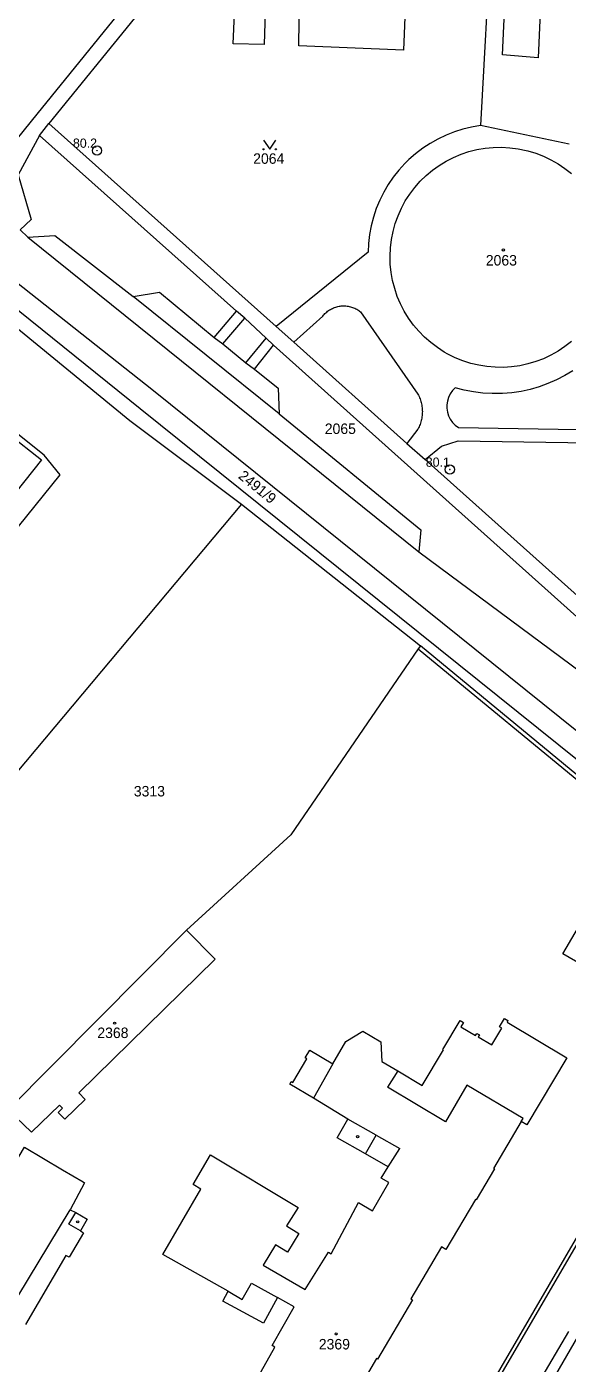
# Model space of a CAD drawing. Extents: x -784124 to -780570, y -980818 to -976926.
# Drawn here: x -782504.4 to -782416.4, y -978784.2 to -978567.1 of the extents above; entities that cross this region are included whole.
import ezdxf
from ezdxf.enums import TextEntityAlignment as Align

# ---------------------------------------------------------------- set-up
doc = ezdxf.new("R2010")
doc.units = 0
doc.header["$LTSCALE"] = 3.138375
doc.header["$MEASUREMENT"] = 0
for name, color, linetype in [('101', 1, 'CONTINUOUS'), ('1016', 1, 'CONTINUOUS'), ('18', 1, 'CONTINUOUS'), ('21800', 1, 'CONTINUOUS'), ('21900', 1, 'CONTINUOUS'), ('314', 1, 'CONTINUOUS'), ('402', 1, 'CONTINUOUS'), ('404', 1, 'CONTINUOUS')]:
    doc.layers.add(name, color=color, linetype=linetype)

# ---------------------------------------------------------------- blocks, each defined once
blk = doc.blocks.new('4_02$0')
at = {"layer": '404', "color": 255, "linetype": 'Continuous'}
blk.add_circle((-0.01, 0), 0.175, dxfattribs=at)
blk = doc.blocks.new('3_14$2')
at = {"layer": '314', "color": 255, "linetype": 'Continuous'}
blk.add_lwpolyline([(-1, 1.5), (0, 0), (1, 1.5)], dxfattribs=at)
for centre in [(-1, 0), (1, 0)]:
    blk.add_circle(centre, 0.1, dxfattribs=at)
blk = doc.blocks.new('1_01$18')
at = {"layer": '101', "color": 3, "linetype": 'Continuous'}
for radius in [0.75, 0.03]:
    blk.add_circle((0, 0), radius, dxfattribs=at)

msp = doc.modelspace()

# ---------------------------------------------------------------- linework, layer by layer
at = {"layer": '21800', "color": 255, "linetype": 'Continuous'}
for p, q in [((-782502.67, -978581.29), (-782476.09, -978548.48)), ((-782427.08, -978571.66), (-782426.62, -978561.33)), ((-782420.82, -978561.85), (-782421.31, -978572.13)), ((-782421.31, -978572.13), (-782427.08, -978571.66)), ((-782505.84, -978585.22), (-782502.67, -978581.29)), ((-782416.26, -978586.13), (-782430.68, -978583.13)), ((-782504.19, -978601.26), (-782440.65, -978652.33)), ((-782515.69, -978605.1), (-782485.95, -978629.06)), ((-782463.37, -978629.89), (-782487.08, -978610.86)), ((-782473.94, -978617.52), (-782470.31, -978613.23)), ((-782472.5, -978618.55), (-782468.94, -978614.4)), ((-782460.98, -978618.27), (-782456.29, -978614.05)), ((-782450.14, -978613.36), (-782440.82, -978626.72)), ((-782468.78, -978621.63), (-782465.48, -978617.62)), ((-782460.98, -978618.27), (-782463.87, -978615.75)), ((-782467.36, -978622.67), (-782464.26, -978618.74)), ((-782460.98, -978618.27), (-782442.62, -978634.72)), ((-782524.23, -978619.86), (-782501.97, -978637.35)), ((-782485.95, -978629.06), (-782383.74, -978711.14)), ((-782440.82, -978632.39), (-782442.62, -978634.72)), ((-782442.62, -978634.72), (-782439.65, -978637.34)), ((-782501.97, -978637.35), (-782534.11, -978677.47)), ((-782440.76, -978668.05), (-782385.83, -978713.35)), ((-782454.63, -978735.43), (-782457.8, -978740.98)), ((-782444.07, -978736.57), (-782445.76, -978739.21)), ((-782436.37, -978744.8), (-782445.76, -978739.21)), ((-782432.88, -978738.88), (-782436.37, -978744.8)), ((-782423.74, -978744.27), (-782432.88, -978738.88)), ((-782483.04, -978880.2), (-782401.58, -978740.54)), ((-782447.6, -978746.98), (-782452.22, -978744.37)), ((-782424.03, -978744.76), (-782423.74, -978744.27)), ((-782449.33, -978750.03), (-782447.6, -978746.98)), ((-782447.6, -978746.98), (-782443.78, -978749.14)), ((-782445.63, -978752.12), (-782443.78, -978749.14)), ((-782507.51, -978776.01), (-782497.3, -978759.12)), ((-782497.52, -978761.42), (-782496.4, -978759.53)), ((-782495.64, -978762.53), (-782497.52, -978761.42)), ((-782469.36, -978773.63), (-782467.85, -978770.98)), ((-782467.85, -978770.98), (-782463.63, -978773.34)), ((-782471.65, -978772.33), (-782469.36, -978773.63)), ((-782465.35, -978862.32), (-782416.34, -978778.85))]:
    msp.add_line(p, q, dxfattribs=at)
for points in [[(-782456.29, -978614.05), (-782456.172, -978613.906), (-782456.048, -978613.767), (-782455.918, -978613.634), (-782455.782, -978613.506), (-782455.641, -978613.385), (-782455.495, -978613.269), (-782455.344, -978613.16), (-782455.189, -978613.057), (-782455.029, -978612.962), (-782454.866, -978612.873), (-782454.699, -978612.791), (-782454.528, -978612.716), (-782454.354, -978612.649), (-782454.178, -978612.59), (-782453.999, -978612.537), (-782453.818, -978612.493), (-782453.636, -978612.457), (-782453.452, -978612.428), (-782453.267, -978612.407), (-782453.081, -978612.394), (-782452.895, -978612.39), (-782452.709, -978612.393), (-782452.523, -978612.404), (-782452.338, -978612.423), (-782452.154, -978612.45), (-782451.971, -978612.485), (-782451.79, -978612.528), (-782451.61, -978612.578), (-782451.433, -978612.636), (-782451.259, -978612.702), (-782451.088, -978612.775), (-782450.92, -978612.855), (-782450.756, -978612.942), (-782450.595, -978613.037), (-782450.439, -978613.138), (-782450.287, -978613.246), (-782450.14, -978613.36)], [(-782440.82, -978626.72), (-782440.723, -978626.907), (-782440.633, -978627.098), (-782440.55, -978627.292), (-782440.473, -978627.489), (-782440.404, -978627.688), (-782440.341, -978627.889), (-782440.286, -978628.093), (-782440.238, -978628.298), (-782440.197, -978628.505), (-782440.164, -978628.714), (-782440.138, -978628.923), (-782440.119, -978629.133), (-782440.108, -978629.344), (-782440.104, -978629.555), (-782440.108, -978629.766), (-782440.119, -978629.977), (-782440.138, -978630.187), (-782440.164, -978630.396), (-782440.197, -978630.605), (-782440.238, -978630.812), (-782440.286, -978631.017), (-782440.341, -978631.221), (-782440.404, -978631.422), (-782440.473, -978631.621), (-782440.55, -978631.818), (-782440.633, -978632.012), (-782440.723, -978632.203), (-782440.82, -978632.39)]]:
    msp.add_lwpolyline(points, dxfattribs=at)
at = {"layer": '21900', "color": 3, "linetype": 'Continuous'}
for p, q in [((-782502.3, -978584.73), (-782500.74, -978582.8)), ((-782434.24, -978632.14), (-782394.46, -978632.83)), ((-782469.47, -978644.56), (-782535.26, -978722.82)), ((-782469.47, -978644.56), (-782440.42, -978667.56)), ((-782384.98, -978713.27), (-782440.42, -978667.56)), ((-782478.4, -978713.69), (-782507.37, -978742.88)), ((-782462.15, -978761.71), (-782460.14, -978762.94))]:
    msp.add_line(p, q, dxfattribs=at)
for points in [[(-782460, -978558.07), (-782465.41, -978557.59), (-782465.8, -978569.95), (-782470.85, -978569.86), (-782470.02, -978551.46), (-782472.96, -978548.56), (-782500.74, -978582.8)], [(-782440.07, -978552.18), (-782442.4, -978552.53), (-782442.61, -978557.58), (-782442.72, -978560.15), (-782443.17, -978570.89), (-782460.19, -978570.17), (-782460, -978558.07)], [(-782440.07, -978552.18), (-782428.97, -978552.55), (-782430.68, -978583.13)], [(-782448.93, -978603.69), (-782463.87, -978615.75), (-782500.74, -978582.8)], [(-782502.3, -978584.73), (-782505.74, -978591.13), (-782503.65, -978598.35), (-782505.44, -978600.05)], [(-782400.4, -978680.9), (-782403.75, -978678.27), (-782404.14, -978672.59), (-782464.26, -978618.74), (-782465.48, -978617.62), (-782468.94, -978614.4), (-782470.31, -978613.23), (-782502.3, -978584.73)], [(-782430.68, -978583.13), (-782432.111, -978583.373), (-782433.521, -978583.714), (-782434.905, -978584.152), (-782436.256, -978584.683), (-782437.566, -978585.307), (-782438.831, -978586.019), (-782440.043, -978586.816), (-782441.198, -978587.696), (-782442.29, -978588.652), (-782442.946, -978589.296), (-782443.923, -978590.369), (-782444.824, -978591.507), (-782445.644, -978592.704), (-782446.38, -978593.955), (-782447.028, -978595.254), (-782447.586, -978596.594), (-782448.049, -978597.969), (-782448.417, -978599.373), (-782448.687, -978600.799), (-782448.858, -978602.24), (-782448.93, -978603.69)], [(-782439.51, -978591.22), (-782438.479, -978590.364), (-782437.386, -978589.587), (-782436.239, -978588.894), (-782435.044, -978588.288), (-782433.806, -978587.773), (-782432.534, -978587.352), (-782431.233, -978587.026), (-782429.912, -978586.799), (-782428.578, -978586.671), (-782427.238, -978586.642), (-782425.9, -978586.714), (-782424.57, -978586.885), (-782423.257, -978587.155), (-782422.965, -978587.229), (-782421.682, -978587.617), (-782420.432, -978588.1), (-782419.221, -978588.675), (-782418.056, -978589.339), (-782416.944, -978590.088), (-782415.891, -978590.917)], [(-782415.893, -978618.178), (-782416.949, -978619), (-782418.064, -978619.742), (-782419.231, -978620.398), (-782420.444, -978620.965), (-782421.696, -978621.44), (-782422.979, -978621.82), (-782424.288, -978622.103), (-782425.614, -978622.288), (-782426.95, -978622.374), (-782428.288, -978622.359), (-782429.622, -978622.244), (-782430.944, -978622.031), (-782432.246, -978621.719), (-782433.521, -978621.311), (-782434.762, -978620.809), (-782435.962, -978620.215), (-782436.544, -978619.886), (-782437.67, -978619.162), (-782438.739, -978618.357), (-782439.745, -978617.473), (-782440.682, -978616.517), (-782441.546, -978615.494), (-782442.33, -978614.409), (-782443.032, -978613.269), (-782443.646, -978612.079), (-782444.17, -978610.847), (-782444.6, -978609.579), (-782444.934, -978608.283), (-782445.171, -978606.965), (-782445.309, -978605.634), (-782445.347, -978604.295), (-782445.285, -978602.958), (-782445.123, -978601.629), (-782444.863, -978600.316), (-782444.505, -978599.026), (-782444.052, -978597.766), (-782443.507, -978596.543), (-782442.871, -978595.365), (-782442.149, -978594.237), (-782441.346, -978593.167), (-782440.464, -978592.159), (-782439.51, -978591.22)], [(-782505.44, -978600.05), (-782504.19, -978601.26), (-782499.79, -978600.95), (-782487.08, -978610.86), (-782482.81, -978610.19), (-782473.94, -978617.52), (-782472.5, -978618.55), (-782468.78, -978621.63), (-782467.36, -978622.67), (-782463.52, -978625.73), (-782463.37, -978629.89), (-782440.36, -978648.74), (-782440.65, -978652.33), (-782401.05, -978681.7)], [(-782384.98, -978713.27), (-782383.74, -978711.14), (-782381.91, -978708.01), (-782483.76, -978626.17), (-782509.67, -978605.73), (-782515.2, -978603.1), (-782519.67, -978604.81)], [(-782553.8, -978707.75), (-782498.92, -978639.8), (-782501.54, -978636.6), (-782522.86, -978619.65), (-782512.96, -978610.29)], [(-782512.96, -978610.29), (-782487.62, -978630.97), (-782469.47, -978644.56)], [(-782415.673, -978622.924), (-782416.972, -978623.709), (-782418.32, -978624.406), (-782419.711, -978625.014), (-782421.139, -978625.528), (-782422.597, -978625.947), (-782424.08, -978626.27), (-782425.586, -978626.491), (-782427.104, -978626.614), (-782428.626, -978626.636), (-782428.77, -978626.633), (-782430.29, -978626.545), (-782431.801, -978626.359), (-782433.297, -978626.073), (-782434.77, -978625.69), (-782435.212, -978626.146), (-782435.578, -978626.665), (-782435.857, -978627.236), (-782436.043, -978627.843), (-782436.132, -978628.472), (-782436.13, -978628.99), (-782436.037, -978629.618), (-782435.847, -978630.224), (-782435.565, -978630.793), (-782435.196, -978631.31), (-782434.751, -978631.763), (-782434.24, -978632.14)], [(-782399.83, -978680.15), (-782402.55, -978670.51), (-782439.65, -978637.34), (-782436.97, -978635.14), (-782434.3, -978634.27), (-782398.66, -978634.82), (-782396.52, -978641.12), (-782389.52, -978641.36), (-782394.29, -978656.38), (-782390, -978658.53), (-782384.16, -978641.55), (-782382.23, -978641.62), (-782382.33, -978643.87), (-782379.54, -978643.98), (-782379.5, -978642.71), (-782379.45, -978641.71), (-782369.45, -978642.06), (-782369.14, -978638.47), (-782367.65, -978638.6), (-782365.57, -978640.37)], [(-782440.42, -978667.56), (-782440.76, -978668.05), (-782461.46, -978698.22), (-782478.4, -978713.69)], [(-782404.99, -978727.37), (-782403.83, -978725.37), (-782417.31, -978717.55), (-782410.9, -978706.68), (-782397.47, -978714.61), (-782394.41, -978709.34), (-782388.78, -978712.61), (-782398.11, -978728.7), (-782399.26, -978730.69), (-782404.99, -978727.37)], [(-782478.4, -978713.69), (-782473.76, -978718.42), (-782495.91, -978740.12), (-782494.87, -978741.18), (-782498.16, -978744.39), (-782499.23, -978743.28), (-782498.53, -978742.6), (-782499.02, -978742.09), (-782503.57, -978746.5), (-782507.37, -978742.88)], [(-782494.99, -978898.21), (-782494.01, -978899.01), (-782493.49, -978899.31), (-782401.06, -978740.84), (-782398.84, -978737.04), (-782384.98, -978713.27)], [(-782444.07, -978736.57), (-782440.15, -978738.92), (-782436.68, -978733.13), (-782436.79, -978733.06), (-782433.98, -978728.36), (-782433.44, -978728.68), (-782433.85, -978729.38), (-782431.45, -978730.8), (-782431.26, -978730.47), (-782430.84, -978730.72), (-782431.03, -978731.04), (-782428.82, -978732.35), (-782427.21, -978729.63), (-782427.58, -978729.41), (-782426.77, -978728.06), (-782426.2, -978728.4), (-782426.34, -978728.63), (-782416.62, -978734.45), (-782423.13, -978745.29), (-782424.03, -978744.76)], [(-782454.63, -978735.43), (-782452.53, -978731.77), (-782449.75, -978730.13), (-782446.82, -978731.82), (-782446.66, -978735.02), (-782444.07, -978736.57)], [(-782461.64, -978738.71), (-782461.4, -978738.3), (-782461.15, -978738.45), (-782458.88, -978734.58), (-782459.13, -978734.43), (-782458.4, -978733.2), (-782454.63, -978735.43)], [(-782460.14, -978762.94), (-782462.01, -978765.99), (-782463.98, -978764.79), (-782465.96, -978768.06), (-782459.16, -978772.05), (-782455.36, -978765.98), (-782454.91, -978766.22), (-782450.5, -978757.92), (-782448.21, -978759.27), (-782445.53, -978754.69), (-782446.77, -978753.96), (-782445.63, -978752.12), (-782449.33, -978750.03), (-782453.94, -978747.42), (-782452.22, -978744.37), (-782457.8, -978740.98), (-782461.64, -978738.71)], [(-782424.03, -978744.76), (-782428.53, -978752.38), (-782428.4, -978752.45), (-782431.38, -978757.48), (-782431.5, -978757.4), (-782436.31, -978765.54), (-782437, -978765.13), (-782441.99, -978773.56), (-782441.73, -978773.71), (-782447.41, -978783.32), (-782447.54, -978783.24), (-782451.09, -978789.25)], [(-782518.97, -978776.27), (-782515.92, -978771.13), (-782517.4, -978770.26), (-782508.92, -978755.97), (-782504.74, -978748.92), (-782498.54, -978752.59), (-782495.21, -978754.57), (-782494.96, -978754.71), (-782497.3, -978759.12), (-782496.4, -978759.53), (-782494.52, -978760.64), (-782495.64, -978762.53), (-782495.12, -978762.84), (-782497.46, -978766.8), (-782497.98, -978766.49), (-782504.58, -978777.69)], [(-782471.65, -978772.33), (-782482.23, -978766.33), (-782476.06, -978755.74), (-782477.33, -978755), (-782474.5, -978750.2), (-782460.29, -978758.75), (-782462.15, -978761.71)], [(-782463.63, -978773.34), (-782465.9, -978777.5), (-782472.52, -978773.91), (-782471.65, -978772.33)], [(-782464.47, -978781.13), (-782460.92, -978774.86), (-782463.63, -978773.34)], [(-782519.23, -978960.11), (-782512.09, -978949.09), (-782510.86, -978946.88), (-782504.25, -978935.38), (-782502.87, -978932.99), (-782478.45, -978889.35), (-782477.04, -978887.03), (-782470.5, -978875.85), (-782469.06, -978873.22), (-782463.4, -978863.59), (-782414.87, -978779.7), (-782408.97, -978783.09)], [(-782478.63, -978800.93), (-782473.03, -978791.79), (-782470.69, -978793.11), (-782464.05, -978781.37), (-782464.47, -978781.13)]]:
    msp.add_lwpolyline(points, dxfattribs=at)

# ---------------------------------------------------------------- block references
at = {"layer": '101', "color": 0, "linetype": 'ByBlock'}
for p in [(-782492.94, -978587.18), (-782435.64, -978638.95)]:
    msp.add_blockref('1_01$18', p, dxfattribs=at)
at = {"layer": '314', "color": 0, "linetype": 'ByBlock'}
msp.add_blockref('3_14$2', (-782464.9, -978586.98), dxfattribs=at)
at = {"layer": '402', "color": 0, "linetype": 'ByBlock'}
for p in [(-782450.6, -978747.22), (-782496.07, -978761.06)]:
    msp.add_blockref('4_02$0', p, dxfattribs=at)
at = {"layer": '404', "color": 0, "linetype": 'ByBlock'}
for p in [(-782426.94, -978603.32), (-782490.07, -978728.81), (-782454.09, -978779.24)]:
    msp.add_blockref('4_02$0', p, dxfattribs=at)

# ---------------------------------------------------------------- texts
at = {"layer": '1016', "color": 214, "linetype": 'Continuous'}
for s, p in [('80.2', (-782492.94, -978587.18)), ('80.1', (-782435.64, -978638.95))]:
    msp.add_text(s, height=1.5, dxfattribs=at).set_placement(p, align=Align.BOTTOM_RIGHT)
at = {"layer": '18', "color": 255, "linetype": 'Continuous'}
for s, p in [('2064', (-782467.58, -978589.84)), ('2063', (-782429.8, -978606.35)), ('2065', (-782455.95, -978633.69)), ('3313', (-782486.96, -978692.52)), ('2368', (-782492.89, -978731.73)), ('2369', (-782456.92, -978782.27))]:
    msp.add_text(s, height=1.7, dxfattribs=at).set_placement(p, align=Align.BOTTOM_LEFT)
msp.add_text('2491/9', height=1.7, rotation=321, dxfattribs=at).set_placement((-782470.44, -978640.64), align=Align.BOTTOM_LEFT)

doc.saveas('drawing.dxf')
